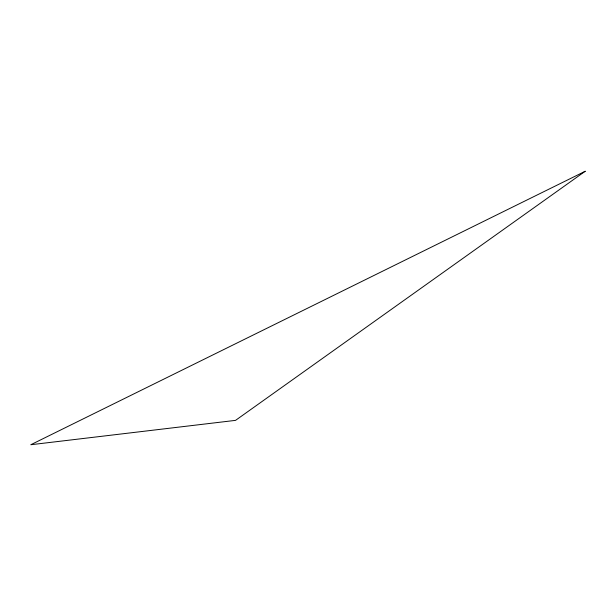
<?xml version="1.0" encoding="UTF-8"?>
<svg xmlns="http://www.w3.org/2000/svg" width="616" height="616" viewBox="0 0 616 616"><rect width="100%" height="100%" fill="white"/><g stroke="black" fill="none" stroke-linecap="round" stroke-linejoin="round"><path stroke-width="0.92" d="M585.2 171.271L235.551 420.366L30.8 444.729L585.2 171.271"/></g></svg>
